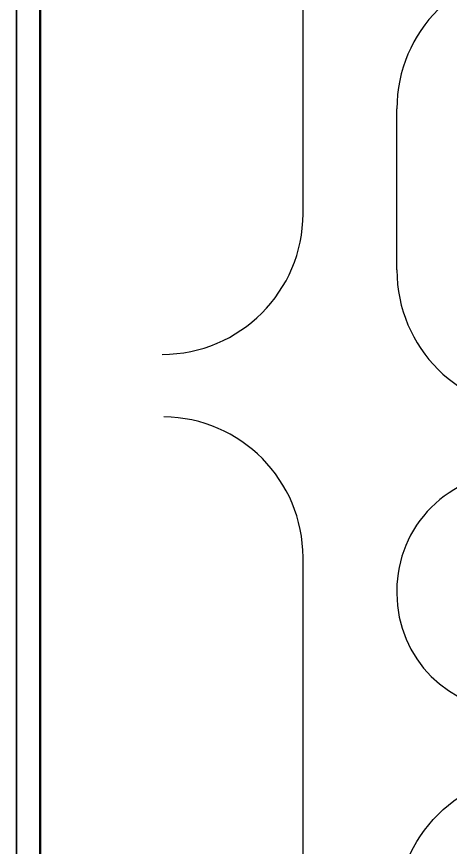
# Model space of a CAD drawing. Extents: x 196430 to 818205, y 904526 to 1974626.
# Drawn here: x 692055 to 719802, y 1849874 to 1903032 of the extents above; entities that cross this region are included whole.
import ezdxf

# ---------------------------------------------------------------- set-up
doc = ezdxf.new("R2010")
doc.units = 0
doc.header["$LTSCALE"] = 1000
doc.header["$MEASUREMENT"] = 0
for name, color, linetype in [('arch', 8, 'Continuous'), ('arch-1#教学楼$0$_0', 8, 'Continuous'), ('arch-1#教学楼$0$GXYZ', 8, 'Continuous'), ('FRAME', 7, 'Continuous')]:
    doc.layers.add(name, color=color, linetype=linetype)
doc.layers.add('arch-1#教学楼$0$PUB_TITLE', color=8, linetype='Continuous', lineweight=25)
doc.layers.add('PUB_TITLE', color=4, linetype='Continuous', lineweight=25)

# ---------------------------------------------------------------- blocks, each defined once
blk = doc.blocks.new('arch-1#教学楼$0$xfcd1')
at = {"layer": 'arch-1#教学楼$0$GXYZ', "linetype": 'Continuous'}
for p, q in [((5263688, 923012), (5263688, 987671)), ((5269688, 919412), (5269688, 929712))]:
    blk.add_line(p, q, dxfattribs=at)
for points in [[(5269688, 865412), (5269688, 878212, -0.414214), (5278688, 887212), (5319575, 887212), (5319575, 910412)], [(5255370, 867638, 0.392172), (5263688, 876612), (5263688, 901012, 0.411088), (5254784, 910011)]]:
    blk.add_lwpolyline(points, format="xyb", dxfattribs=at)
blk.add_lwpolyline([(5277188, 891212), (5308075, 891212, 0.414216), (5315575, 898712), (5315575, 898912, 0.414212), (5308075, 906412), (5277188, 906412, 0.414214), (5269688, 898912), (5269688, 898712, 0.414213)], format="xyb", close=True, dxfattribs=at)
for centre, start, end in [((5278688, 929712), 90, 180), ((5254688, 923012), 270, 360), ((5278688, 919412), 180, 270)]:
    blk.add_arc(centre, 9000, start, end, dxfattribs=at)
blk = doc.blocks.new('arch-1#教学楼')
at = {"layer": 'arch-1#教学楼$0$PUB_TITLE'}
blk.add_lwpolyline([(5245367, 1013418), (5371517, 1013418), (5371517, 835068), (5245367, 835068)], close=True, dxfattribs=at)
at = {"layer": 'arch-1#教学楼$0$_0'}
blk.add_blockref('arch-1#教学楼$0$xfcd1', (0, 6202), dxfattribs=at)
blk = doc.blocks.new('A0')
at = {"layer": 'PUB_TITLE', "color": 0}
blk.add_lwpolyline([(432928, 416554), (559078, 416554), (559078, 594904), (432928, 594904)], close=True, dxfattribs=at)
at = {"layer": 'PUB_TITLE', "color": 0, "const_width": 150}
blk.add_lwpolyline([(434428, 418054), (557578, 418054), (557578, 591154), (434428, 591154)], close=True, dxfattribs=at)

msp = doc.modelspace()

# ---------------------------------------------------------------- block references
at = {"layer": 'arch'}
msp.add_blockref('arch-1#教学楼', (-4553312, 961208), dxfattribs=at)
at = {"layer": 'FRAME'}
msp.add_blockref('A0', (259127, 1379722), dxfattribs=at)

doc.saveas('drawing.dxf')
